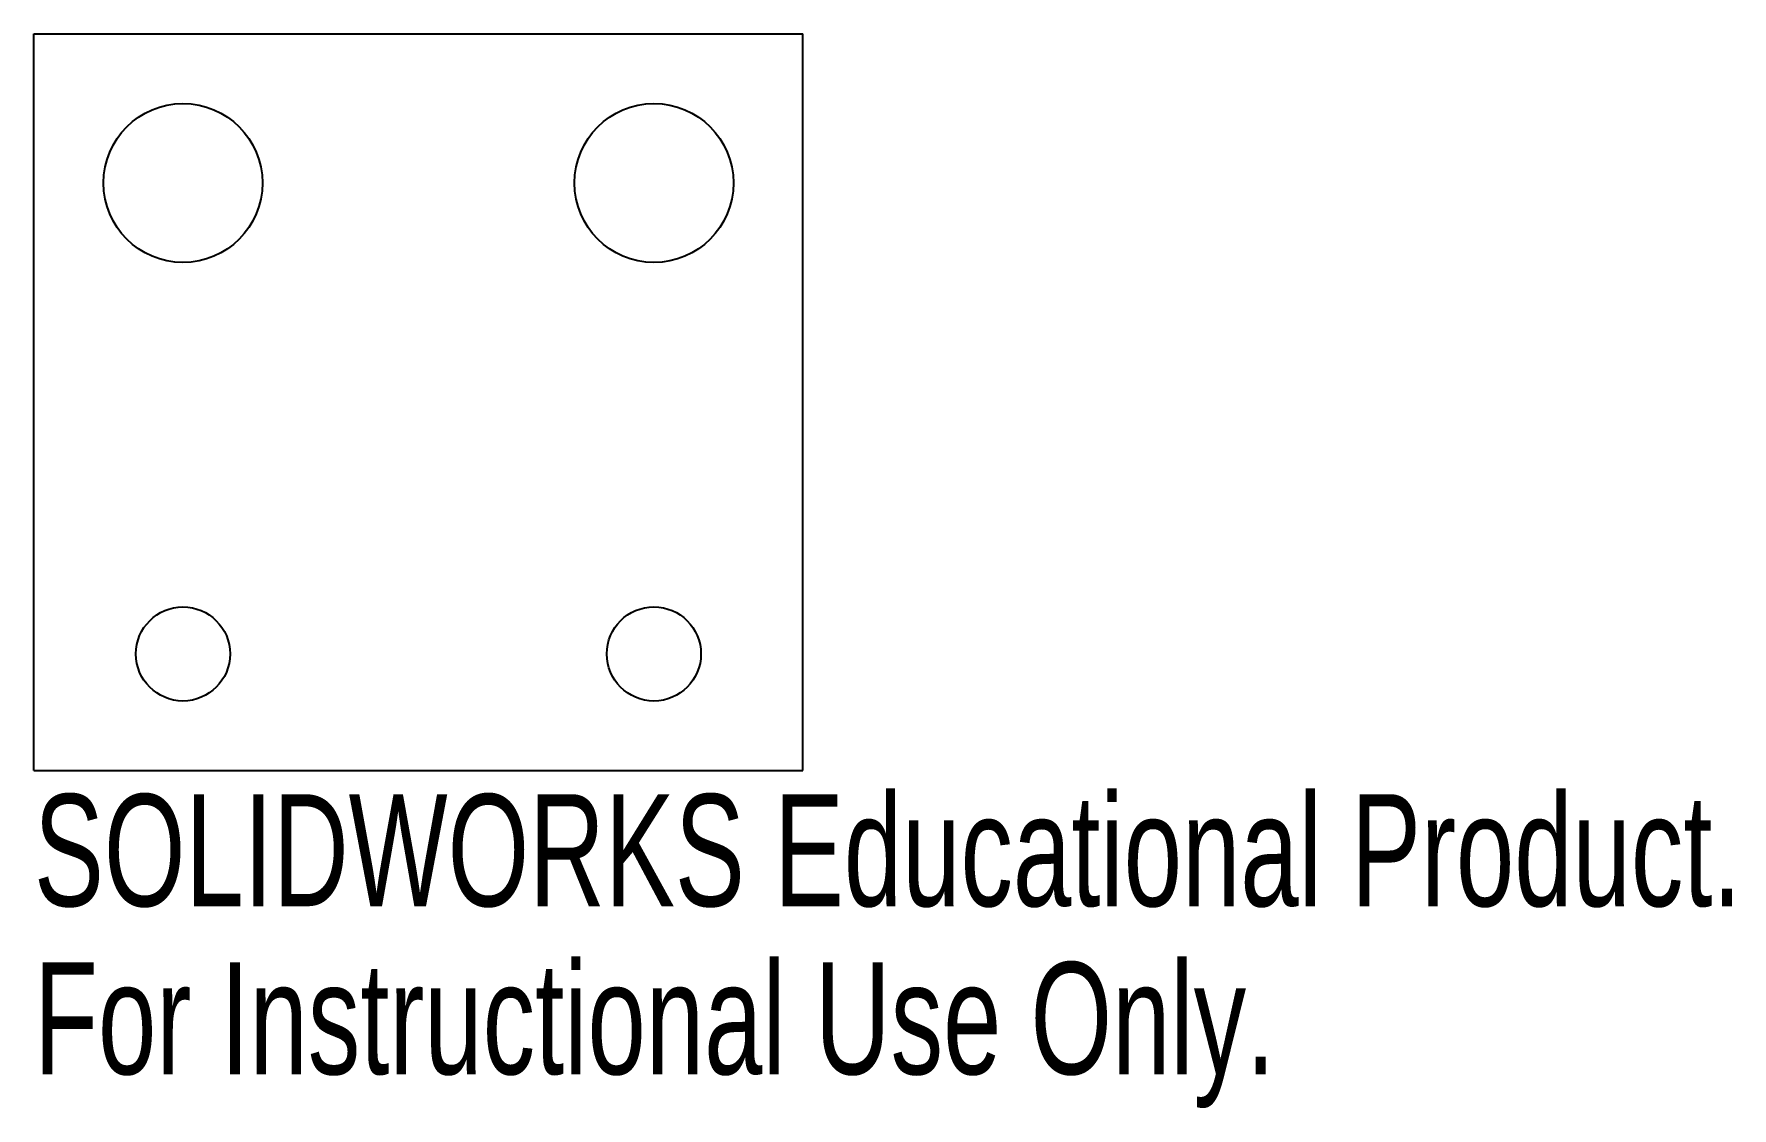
# Model space of a CAD drawing. Header units: millimetres. Extents: x 0 to 73.3, y -14.6 to 31.8.
import ezdxf

# ---------------------------------------------------------------- set-up
doc = ezdxf.new("R2010")
doc.units = ezdxf.units.MM
doc.styles.add('SLDTEXTSTYLE0', font='TXT', dxfattribs={"width": 0.7})

msp = doc.modelspace()

# ---------------------------------------------------------------- linework, layer by layer
at = {"color": 7, "linetype": 'Continuous'}
for p, q in [((0, 0), (0, 31.78)), ((0, 31.78), (33.18, 31.78)), ((33.18, 0), (33.18, 31.78)), ((0, 0), (33.18, 0))]:
    msp.add_line(p, q, dxfattribs=at)
for centre, radius in [((6.43, 25.35), 3.43), ((26.75, 25.35), 3.43), ((6.43, 5.03), 2.03), ((26.75, 5.03), 2.03)]:
    msp.add_circle(centre, radius, dxfattribs=at)

# ---------------------------------------------------------------- texts
at = {"color": 7, "linetype": 'Continuous', "char_height": 4.83362, "attachment_point": 1, "style": 'SLDTEXTSTYLE0'}
for s, insert in [('SOLIDWORKS Educational Product.', (0, -1.02)), ('For Instructional Use Only.', (0, -8.27))]:
    msp.add_mtext(s, dxfattribs=dict(at, insert=insert))

doc.saveas('drawing.dxf')
